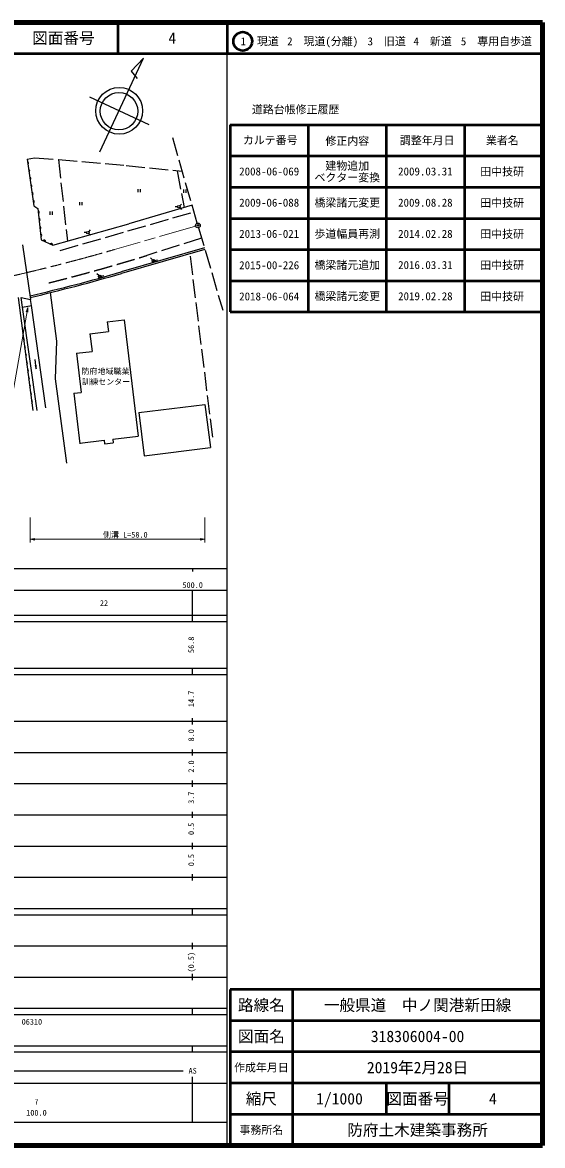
# Model space of a CAD drawing. Units: millimetres, scale not verified. Extents: x 40000 to 680000, y 20000 to 380000.
# Drawn here: x 513525 to 680000, y 20000 to 380000 of the extents above; entities that cross this region are included whole.
import ezdxf
from ezdxf.enums import TextEntityAlignment as Align

# ---------------------------------------------------------------- set-up
doc = ezdxf.new("R2010")
doc.units = ezdxf.units.MM
doc.header["$LTSCALE"] = 1000
doc.header["$PDMODE"] = 32
doc.header["$PDSIZE"] = 500
doc.linetypes.add('CHAIN', pattern=[18.5, 12, -1.5, 3.5, -1.5])
doc.linetypes.add('DASHED', pattern=[7.5, 6, -1.5])
for name, color, linetype, lineweight in [('M-BGD', 7, 'Continuous', 25), ('M-BGD-EXST', 7, 'Continuous', 25), ('M-BMK', 2, 'CHAIN', 13), ('M-BMK-SRVR', 3, 'Continuous', 25), ('M-STR-HTXT', 7, 'Continuous', 13), ('M-STR-STR1', 1, 'Continuous', 25), ('M-TTL', 2, 'Continuous', 140), ('M-TTL-BAND', 7, 'Continuous', 25), ('M-TTL-FRAM', 2, 'Continuous', 50), ('M-TTL-LINE', 7, 'Continuous', 50)]:
    doc.layers.add(name, color=color, linetype=linetype, lineweight=lineweight)
for name, color, linetype in [('M-BMK-HTXT', 7, 'Continuous'), ('M-OTRS', 6, 'Continuous'), ('M-TTL-TXT', 7, 'Continuous')]:
    doc.layers.add(name, color=color, linetype=linetype)
doc.styles.add('ＭＳ ゴシック', font='')
doc.styles.get('ＭＳ ゴシック').set_extended_font_data('MS Gothic')

# ---------------------------------------------------------------- blocks, each defined once
blk = doc.blocks.new('open_arrow')
at = {"color": 0, "linetype": 'Continuous', "lineweight": -2}
blk.add_lwpolyline([(7.5, 1.25), (0, 0), (7.5, -1.25)], dxfattribs=at)

msp = doc.modelspace()

# ---------------------------------------------------------------- linework, layer by layer
at = {"layer": 'M-BGD'}
for p, q in [((538335, 338570), (552273, 368514)), ((552273, 368514), (548368, 364406)), ((548368, 364406), (550232, 362054)), ((534934, 356146), (553973, 347285)), ((514998, 336223), (517168, 321233)), ((517168, 321233), (518447, 320315)), ((567804, 321465), (547577, 315441)), ((518447, 320315), (519536, 310369)), ((523233, 308623), (547577, 315441)), ((519536, 310369), (523233, 308623)), ((571784, 307735), (545086, 300014)), ((571923, 307255), (545225, 299534)), ((512097, 291888), (516786, 255610)), ((513097, 291815), (516139, 291144)), ((522375, 293397), (524446, 277879)), ((518175, 255618), (513530, 288728)), ((520997, 256477), (516387, 289250)), ((540640, 284060), (546032, 284721)), ((546032, 284721), (550607, 247391)), ((535136, 280230), (541021, 280951)), ((540640, 284060), (541021, 280951)), ((524446, 277879), (524009, 265756)), ((535136, 280230), (535831, 274560)), ((530786, 273941), (535831, 274560)), ((530786, 273941), (532320, 261428)), ((524009, 265756), (527626, 238689)), ((529927, 261135), (532320, 261428)), ((529927, 261135), (531907, 244978)), ((550745, 254929), (571948, 257555)), ((571948, 257555), (573662, 243718)), ((550745, 254929), (552459, 241091)), ((531885, 245155), (539645, 246106)), ((539645, 246106), (539793, 244902)), ((539793, 244902), (542583, 245244)), ((542442, 246391), (550607, 247391)), ((542442, 246391), (542583, 245244)), ((552459, 241091), (573662, 243718))]:
    msp.add_line(p, q, dxfattribs=at)
at = {"layer": 'M-BGD', "linetype": 'DASHED'}
for p, q in [((569470, 315655), (561281, 344214)), ((514998, 336223), (517417, 336647)), ((517417, 336647), (525030, 336031)), ((525030, 336031), (546742, 334180)), ((525030, 336031), (527890, 309927)), ((546742, 334180), (564694, 332309)), ((563011, 332485), (565296, 320718)), ((525635, 306933), (568432, 319276)), ((569888, 314214), (577615, 287789)), ((570884, 310806), (553307, 305298)), ((574410, 247014), (567175, 305882))]:
    msp.add_line(p, q, dxfattribs=at)
at = {"layer": 'M-BGD'}
for centre, radius in [((544492, 351698), 7500), ((544417, 351558), 6000)]:
    msp.add_circle(centre, radius, dxfattribs=at)
for centre, radius, start, end in [((515039, 334966), 439, 296.72648, 79.74202), ((515398, 332492), 439, 296.72648, 79.74202), ((515756, 330018), 439, 296.72648, 79.74202), ((516114, 327544), 439, 296.72648, 79.74202), ((516472, 325069), 439, 296.72648, 79.74202), ((516830, 322595), 439, 296.72648, 79.74202), ((518429, 319203), 439, 294.74196, 77.75751), ((518701, 316718), 439, 294.74196, 77.75751), ((518973, 314233), 439, 294.74196, 77.75751), ((519245, 311748), 439, 294.74196, 77.75751), ((520474, 309772), 439, 353.20426, 136.21981), ((522735, 308704), 439, 353.20426, 136.21981), ((378918, 873173), 596760, 283.27508, 286.16816), ((378918, 873173), 597260, 283.27065, 286.16816), ((513401, 280713), 439, 295.85787, 78.87342), ((513721, 278234), 439, 295.85787, 78.87342), ((514042, 275754), 439, 295.85787, 78.87342), ((514362, 273275), 439, 295.85787, 78.87342), ((514683, 270795), 439, 295.85787, 78.87342), ((515003, 268316), 439, 295.85787, 78.87342), ((515324, 265837), 439, 295.85787, 78.87342), ((515644, 263357), 439, 295.85787, 78.87342), ((515965, 260878), 439, 295.85787, 78.87342), ((516285, 258399), 439, 295.85787, 78.87342)]:
    msp.add_arc(centre, radius, start, end, dxfattribs=at)
at = {"layer": 'M-BGD', "linetype": 'DASHED'}
msp.add_arc((379873, 864398), 585382, 284.04723, 287.23404, dxfattribs=at)
at = {"layer": 'M-BGD-EXST'}
for p, q in [((550450, 326603), (550450, 325587)), ((551212, 326603), (551212, 325587)), ((565059, 326445), (565059, 325429)), ((565821, 326445), (565821, 325429)), ((531761, 322428), (531761, 321412)), ((532523, 322428), (532523, 321412)), ((563172, 320942), (562355, 320942)), ((563869, 321231), (564447, 321808)), ((563869, 320653), (564447, 320075)), ((522268, 319395), (522268, 318379)), ((523030, 319395), (523030, 318379)), ((534734, 312927), (535311, 313504)), ((534036, 312638), (533219, 312638)), ((534734, 312349), (535311, 311771)), ((555156, 303904), (554544, 304515)), ((555462, 304030), (555462, 303166)), ((555879, 303710), (556715, 303934)), ((537980, 298846), (537368, 299458)), ((538285, 298973), (538285, 298108)), ((538703, 298652), (539539, 298876)), ((517853, 269014), (517541, 271997))]:
    msp.add_line(p, q, dxfattribs=at)
for centre, radius in [((563581, 320942), 408), ((534445, 312638), 408), ((555462, 303598), 432), ((538285, 298540), 432)]:
    msp.add_circle(centre, radius, dxfattribs=at)
at = {"layer": 'M-BMK'}
msp.add_line((568957, 314725), (543002, 307219), dxfattribs=at)
msp.add_arc((378918, 873173), 589260, 279.19873, 286.16816, dxfattribs=at)
at = {"layer": 'M-BMK-SRVR'}
msp.add_circle((569677, 314934), 750, dxfattribs=at)
at = {"layer": 'M-OTRS'}
msp.add_point((569677, 314934), dxfattribs=at)
at = {"layer": 'M-STR-HTXT'}
for p, q in [((515950, 221330), (515950, 213330)), ((571923, 221330), (571923, 213330)), ((515950, 214330), (571923, 214330))]:
    msp.add_line(p, q, dxfattribs=at)
msp.add_lwpolyline([(515239, 288677), (503489, 222042), (472246, 222042)], dxfattribs=at)
at = {"layer": 'M-STR-STR1'}
for p, q in [((513484, 308674), (516139, 291144)), ((513530, 288728), (513097, 291815)), ((513530, 288728), (516387, 289250)), ((516387, 289250), (516139, 291144))]:
    msp.add_line(p, q, dxfattribs=at)
at = {"layer": 'M-TTL'}
for p, q in [((680000, 380000), (40000, 380000)), ((680000, 20000), (680000, 380000)), ((40000, 20000), (680000, 20000))]:
    msp.add_line(p, q, dxfattribs=at)
at = {"layer": 'M-TTL-BAND'}
for p, q in [((579000, 20000), (579000, 370000)), ((40000, 205000), (579000, 205000)), ((568000, 205000), (568000, 204000)), ((68000, 198000), (579000, 198000)), ((568000, 188000), (568000, 198000)), ((40000, 190000), (579000, 190000)), ((40000, 188000), (579000, 188000)), ((40000, 173000), (579000, 173000)), ((568000, 171000), (568000, 173000)), ((40000, 171000), (579000, 171000)), ((40000, 156000), (579000, 156000)), ((568000, 155000), (568000, 157000)), ((46000, 146000), (579000, 146000)), ((568000, 145000), (568000, 147000)), ((568000, 135000), (568000, 137000)), ((52000, 136000), (579000, 136000)), ((46000, 126000), (579000, 126000)), ((568000, 125000), (568000, 127000)), ((52000, 116000), (579000, 116000)), ((568000, 115000), (568000, 117000)), ((46000, 106000), (579000, 106000)), ((568000, 105000), (568000, 107000)), ((40000, 96000), (579000, 96000)), ((40000, 94000), (579000, 94000)), ((568000, 94000), (568000, 96000)), ((49000, 84000), (579000, 84000)), ((568000, 83000), (568000, 85000)), ((40000, 74000), (579000, 74000)), ((568000, 73000), (568000, 75000)), ((40000, 64000), (579000, 64000)), ((40000, 62000), (579000, 62000)), ((568000, 62000), (568000, 64000)), ((40000, 52000), (579000, 52000)), ((568000, 50000), (568000, 52000)), ((40000, 50000), (579000, 50000)), ((71000, 44000), (565000, 44000)), ((40000, 40000), (579000, 40000)), ((568000, 27500), (568000, 42000)), ((68000, 27500), (579000, 27500))]:
    msp.add_line(p, q, dxfattribs=at)
at = {"layer": 'M-TTL-FRAM'}
for p, q in [((580000, 347197), (580000, 287197)), ((580000, 347197), (680000, 347197)), ((580000, 287197), (680000, 287197)), ((680000, 70000), (580000, 70000)), ((580000, 70000), (580000, 20000))]:
    msp.add_line(p, q, dxfattribs=at)
at = {"layer": 'M-TTL-LINE'}
for p, q in [((543997, 380000), (543997, 370000)), ((579000, 380000), (579000, 370000)), ((40000, 370000), (680000, 370000)), ((605000, 347197), (605000, 287197)), ((630000, 347197), (630000, 287197)), ((655000, 347197), (655000, 287197)), ((580000, 337197), (680000, 337197)), ((580000, 327197), (680000, 327197)), ((580000, 317197), (680000, 317197)), ((580000, 307197), (680000, 307197)), ((580000, 297197), (680000, 297197)), ((600000, 70000), (600000, 20000)), ((680000, 60000), (580000, 60000)), ((680000, 50000), (580000, 50000)), ((680000, 40000), (580000, 40000)), ((630000, 40000), (630000, 30000)), ((650000, 40000), (650000, 30000)), ((680000, 30000), (580000, 30000))]:
    msp.add_line(p, q, dxfattribs=at)
msp.add_circle((584031, 373958), 3000, dxfattribs=at)

# ---------------------------------------------------------------- block references
at = {"layer": 'M-BGD-EXST', "xscale": 150, "yscale": 150, "rotation": 96}
msp.add_blockref('open_arrow', (517853, 269014), dxfattribs=at)
at = {"layer": 'M-STR-HTXT', "xscale": 200, "yscale": 200}
for p, rotation in [((515239, 288677), 260), ((571923, 214330), 180)]:
    msp.add_blockref('open_arrow', p, dxfattribs=dict(at, rotation=rotation))
msp.add_blockref('open_arrow', (515950, 214330), dxfattribs=at)

# ---------------------------------------------------------------- texts
at = {"layer": 'M-BMK-HTXT', "style": 'ＭＳ ゴシック'}
for s, p in [('防府地域職業', (540113, 268188)), ('訓練センター', (540307, 264845))]:
    msp.add_text(s, height=1833, dxfattribs=at).set_placement(p, align=Align.MIDDLE_CENTER)
at = {"layer": 'M-STR-HTXT', "style": 'ＭＳ ゴシック'}
msp.add_text('側溝 L=58.0', height=1833, dxfattribs=at).set_placement((546437, 214330), align=Align.BOTTOM_CENTER)
at = {"layer": 'M-TTL-BAND', "style": 'ＭＳ ゴシック'}
for s, p in [('500.0', (568000, 198195)), ('22', (539600, 192405)), ('AS', (568000, 42500)), ('7', (518000, 32523)), ('100.0', (518000, 29033))]:
    msp.add_text(s, height=1833, dxfattribs=at).set_placement(p, align=Align.BOTTOM_CENTER)
for s, p in [('56.8', (569000, 180500)), ('14.7', (569000, 163174)), ('8.0', (569000, 151500)), ('2.0', (569000, 141500)), ('3.7', (569000, 131500)), ('0.5', (569000, 121500)), ('0.5', (569000, 111500)), ('(0.5)', (569000, 78764))]:
    msp.add_text(s, height=1833, rotation=90, dxfattribs=at).set_placement(p, align=Align.BOTTOM_CENTER)
msp.add_text('06310', height=1833, dxfattribs=at).set_placement((516536, 59655), align=Align.MIDDLE_CENTER)
at = {"layer": 'M-TTL-TXT', "style": 'ＭＳ ゴシック'}
for s, height, p in [('図面番号', 3666, (526622, 375000)), ('4', 3666, (561497, 375000)), ('1\u3000現道', 2566, (589448, 373958)), ('2\u3000現道(分離)', 2566, (609619, 373958)), ('3\u3000旧道', 2566, (630121, 373958)), ('4\u3000新道', 2566, (644824, 373958)), ('5\u3000専用自歩道', 2566, (665228, 373958)), ('道路台帳修正履歴', 2566, (600968, 352113)), ('カルテ番号', 2566, (592839, 342277)), ('修正内容', 2566, (617509, 342023)), ('調整年月日', 2566, (643089, 342197)), ('業者名', 2566, (667134, 342197)), ('建物追加', 2566, (617500, 334048)), ('2008-06-069', 2566, (592500, 332245)), ('ベクター変換', 2566, (617500, 330304)), ('2009.03.31', 2566, (642500, 332245)), ('田中技研', 2566, (667077, 332189)), ('2009-06-088', 2566, (592500, 322245)), ('橋梁諸元変更', 2566, (617500, 322245)), ('2009.08.28', 2566, (642500, 322245)), ('田中技研', 2566, (667077, 322189)), ('2013-06-021', 2566, (592500, 312245)), ('歩道幅員再測', 2566, (617500, 312245)), ('2014.02.28', 2566, (642500, 312245)), ('田中技研', 2566, (667077, 312189)), ('2015-00-226', 2566, (592500, 302189)), ('橋梁諸元追加', 2566, (617500, 302245)), ('2016.03.31', 2566, (642500, 302245)), ('田中技研', 2566, (667077, 302189)), ('2018-06-064', 2566, (592500, 292189)), ('橋梁諸元変更', 2566, (617500, 292245)), ('2019.02.28', 2566, (642500, 292245)), ('田中技研', 2566, (667077, 292189)), ('路線名', 3666, (590000, 65000)), ('路線名', 3666, (590000, 65000)), ('一般県道\u3000中ノ関港新田線', 3666, (640000, 65000)), ('図面名', 3666, (590000, 55000)), ('図面名', 3666, (590000, 55000)), ('318306004-00', 3666, (640000, 55000)), ('2019年2月28日', 3666, (640000, 45000)), ('作成年月日', 2566, (590000, 45000)), ('作成年月日', 2566, (590000, 45000)), ('縮尺', 3666, (590000, 35000)), ('縮尺', 3666, (590000, 35000)), ('1/1000', 3666, (615000, 35000)), ('図面番号', 3666, (640000, 35000)), ('図面番号', 3666, (640000, 35000)), ('4', 3666, (664125, 35000)), ('事務所名', 2566, (590000, 25000)), ('事務所名', 2566, (590000, 25000)), ('防府土木建築事務所', 3666, (640000, 25000))]:
    msp.add_text(s, height=height, dxfattribs=at).set_placement(p, align=Align.MIDDLE_CENTER)

doc.saveas('drawing.dxf')
